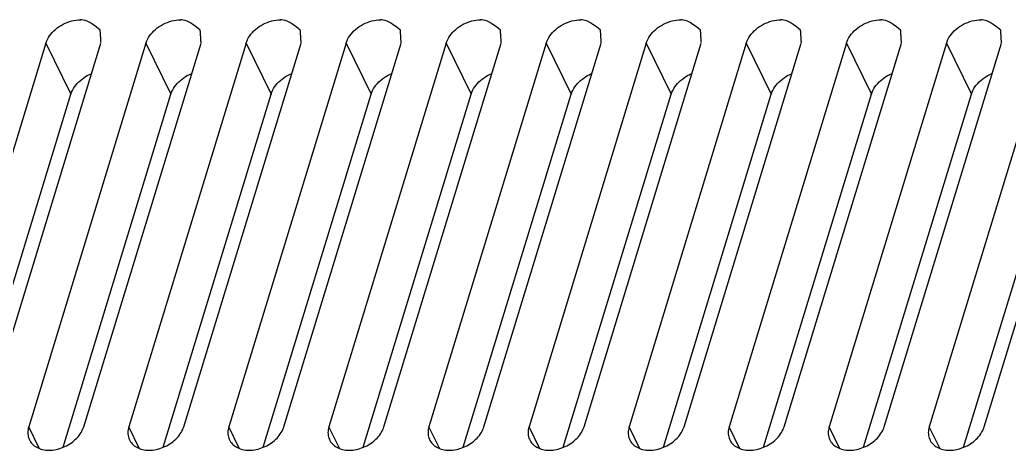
# Model space of a CAD drawing. Header units: millimetres. Extents: x 5016 to 6204, y 3065 to 3485.
# Drawn here: x 6054.44 to 6090.87, y 3173.64 to 3189.49 of the extents above; entities that cross this region are included whole.
import ezdxf

# ---------------------------------------------------------------- set-up
doc = ezdxf.new("R2010")
doc.units = ezdxf.units.MM

msp = doc.modelspace()

# ---------------------------------------------------------------- linework, layer by layer
at = {"color": 7}
for p, q in [((6055.397, 3188.626), (6051.081, 3174.507)), ((6053.107, 3174.507), (6057.423, 3188.626)), ((6059.081, 3188.626), (6054.765, 3174.507)), ((6055.397, 3188.626), (6056.318, 3186.749)), ((6056.791, 3174.507), (6061.108, 3188.626)), ((6062.766, 3188.626), (6058.449, 3174.507)), ((6059.081, 3188.626), (6060.002, 3186.749)), ((6060.475, 3174.507), (6064.792, 3188.626)), ((6066.45, 3188.626), (6062.133, 3174.507)), ((6062.766, 3188.626), (6063.686, 3186.749)), ((6064.16, 3174.507), (6068.476, 3188.626)), ((6070.134, 3188.626), (6065.818, 3174.507)), ((6066.45, 3188.626), (6067.371, 3186.749)), ((6067.844, 3174.507), (6072.16, 3188.626)), ((6073.818, 3188.626), (6069.502, 3174.507)), ((6070.134, 3188.626), (6071.055, 3186.749)), ((6071.528, 3174.507), (6075.845, 3188.626)), ((6077.502, 3188.626), (6073.186, 3174.507)), ((6073.818, 3188.626), (6074.739, 3186.749)), ((6075.212, 3174.507), (6079.529, 3188.626)), ((6081.187, 3188.626), (6076.87, 3174.507)), ((6077.502, 3188.626), (6078.423, 3186.749)), ((6078.897, 3174.507), (6083.213, 3188.626)), ((6084.871, 3188.626), (6080.555, 3174.507)), ((6081.187, 3188.626), (6082.108, 3186.749)), ((6082.581, 3174.507), (6086.897, 3188.626)), ((6088.555, 3188.626), (6084.239, 3174.507)), ((6084.871, 3188.626), (6085.792, 3186.749)), ((6086.265, 3174.507), (6090.582, 3188.626)), ((6092.239, 3188.626), (6087.923, 3174.507)), ((6088.555, 3188.626), (6089.476, 3186.749)), ((6089.949, 3174.507), (6094.266, 3188.626)), ((6052.344, 3173.749), (6056.318, 3186.749)), ((6056.028, 3173.749), (6060.002, 3186.749)), ((6059.712, 3173.749), (6063.686, 3186.749)), ((6063.396, 3173.749), (6067.371, 3186.749)), ((6067.081, 3173.749), (6071.055, 3186.749)), ((6070.765, 3173.749), (6074.739, 3186.749)), ((6074.449, 3173.749), (6078.423, 3186.749)), ((6078.133, 3173.749), (6082.108, 3186.749)), ((6081.818, 3173.749), (6085.792, 3186.749)), ((6085.502, 3173.749), (6089.476, 3186.749)), ((6089.186, 3173.749), (6093.16, 3186.749)), ((6055.151, 3173.721), (6054.765, 3174.507)), ((6058.835, 3173.721), (6058.449, 3174.507)), ((6062.519, 3173.721), (6062.133, 3174.507)), ((6066.203, 3173.721), (6065.818, 3174.507)), ((6069.888, 3173.721), (6069.502, 3174.507)), ((6073.572, 3173.721), (6073.186, 3174.507)), ((6077.256, 3173.721), (6076.87, 3174.507)), ((6080.94, 3173.721), (6080.555, 3174.507)), ((6084.625, 3173.721), (6084.239, 3174.507)), ((6088.309, 3173.721), (6087.923, 3174.507))]:
    msp.add_line(p, q, dxfattribs=at)
for points in [[(6054.765, 3174.507, 0), (6054.75, 3174.453, 0), (6054.74, 3174.399, 0), (6054.733, 3174.345, 0), (6054.731, 3174.292, 0), (6054.733, 3174.24, 0), (6054.739, 3174.189, 0), (6054.749, 3174.139, 0), (6054.763, 3174.09, 0), (6054.781, 3174.044, 0), (6054.803, 3173.999, 0), (6054.829, 3173.956, 0), (6054.858, 3173.915, 0), (6054.892, 3173.876, 0), (6054.928, 3173.84, 0), (6054.968, 3173.807, 0), (6055.012, 3173.777, 0), (6055.058, 3173.749, 0), (6055.107, 3173.724, 0), (6055.159, 3173.703, 0), (6055.213, 3173.684, 0), (6055.27, 3173.669, 0), (6055.328, 3173.657, 0), (6055.389, 3173.649, 0), (6055.45, 3173.644, 0), (6055.513, 3173.642, 0), (6055.578, 3173.644, 0), (6055.643, 3173.649, 0), (6055.708, 3173.657, 0), (6055.774, 3173.669, 0), (6055.84, 3173.684, 0), (6055.905, 3173.703, 0), (6055.97, 3173.724, 0), (6056.034, 3173.749, 0), (6056.098, 3173.777, 0), (6056.16, 3173.807, 0), (6056.22, 3173.84, 0), (6056.279, 3173.876, 0), (6056.336, 3173.915, 0), (6056.39, 3173.956, 0), (6056.442, 3173.999, 0), (6056.492, 3174.044, 0), (6056.538, 3174.09, 0), (6056.582, 3174.139, 0), (6056.623, 3174.189, 0), (6056.66, 3174.24, 0), (6056.694, 3174.292, 0), (6056.724, 3174.345, 0), (6056.75, 3174.399, 0), (6056.773, 3174.453, 0), (6056.791, 3174.507, 0)], [(6058.449, 3174.507, 0), (6058.435, 3174.453, 0), (6058.424, 3174.399, 0), (6058.417, 3174.345, 0), (6058.415, 3174.292, 0), (6058.417, 3174.24, 0), (6058.423, 3174.189, 0), (6058.433, 3174.139, 0), (6058.447, 3174.09, 0), (6058.465, 3174.044, 0), (6058.487, 3173.999, 0), (6058.513, 3173.956, 0), (6058.543, 3173.915, 0), (6058.576, 3173.876, 0), (6058.613, 3173.84, 0), (6058.653, 3173.807, 0), (6058.696, 3173.777, 0), (6058.742, 3173.749, 0), (6058.792, 3173.724, 0), (6058.843, 3173.703, 0), (6058.898, 3173.684, 0), (6058.954, 3173.669, 0), (6059.013, 3173.657, 0), (6059.073, 3173.649, 0), (6059.135, 3173.644, 0), (6059.198, 3173.642, 0), (6059.262, 3173.644, 0), (6059.327, 3173.649, 0), (6059.392, 3173.657, 0), (6059.458, 3173.669, 0), (6059.524, 3173.684, 0), (6059.589, 3173.703, 0), (6059.654, 3173.724, 0), (6059.719, 3173.749, 0), (6059.782, 3173.777, 0), (6059.844, 3173.807, 0), (6059.904, 3173.84, 0), (6059.963, 3173.876, 0), (6060.02, 3173.915, 0), (6060.074, 3173.956, 0), (6060.126, 3173.999, 0), (6060.176, 3174.044, 0), (6060.223, 3174.09, 0), (6060.266, 3174.139, 0), (6060.307, 3174.189, 0), (6060.344, 3174.24, 0), (6060.378, 3174.292, 0), (6060.408, 3174.345, 0), (6060.434, 3174.399, 0), (6060.457, 3174.453, 0), (6060.475, 3174.507, 0)], [(6062.133, 3174.507, 0), (6062.119, 3174.453, 0), (6062.108, 3174.399, 0), (6062.102, 3174.345, 0), (6062.099, 3174.292, 0), (6062.101, 3174.24, 0), (6062.107, 3174.189, 0), (6062.117, 3174.139, 0), (6062.131, 3174.09, 0), (6062.149, 3174.044, 0), (6062.171, 3173.999, 0), (6062.197, 3173.956, 0), (6062.227, 3173.915, 0), (6062.26, 3173.876, 0), (6062.297, 3173.84, 0), (6062.337, 3173.807, 0), (6062.38, 3173.777, 0), (6062.427, 3173.749, 0), (6062.476, 3173.724, 0), (6062.528, 3173.703, 0), (6062.582, 3173.684, 0), (6062.638, 3173.669, 0), (6062.697, 3173.657, 0), (6062.757, 3173.649, 0), (6062.819, 3173.644, 0), (6062.882, 3173.642, 0), (6062.946, 3173.644, 0), (6063.011, 3173.649, 0), (6063.077, 3173.657, 0), (6063.142, 3173.669, 0), (6063.208, 3173.684, 0), (6063.274, 3173.703, 0), (6063.339, 3173.724, 0), (6063.403, 3173.749, 0), (6063.466, 3173.777, 0), (6063.528, 3173.807, 0), (6063.589, 3173.84, 0), (6063.647, 3173.876, 0), (6063.704, 3173.915, 0), (6063.759, 3173.956, 0), (6063.811, 3173.999, 0), (6063.86, 3174.044, 0), (6063.907, 3174.09, 0), (6063.951, 3174.139, 0), (6063.991, 3174.189, 0), (6064.028, 3174.24, 0), (6064.062, 3174.292, 0), (6064.092, 3174.345, 0), (6064.119, 3174.399, 0), (6064.141, 3174.453, 0), (6064.16, 3174.507, 0)], [(6065.818, 3174.507, 0), (6065.803, 3174.453, 0), (6065.792, 3174.399, 0), (6065.786, 3174.345, 0), (6065.784, 3174.292, 0), (6065.786, 3174.24, 0), (6065.791, 3174.189, 0), (6065.801, 3174.139, 0), (6065.816, 3174.09, 0), (6065.834, 3174.044, 0), (6065.856, 3173.999, 0), (6065.882, 3173.956, 0), (6065.911, 3173.915, 0), (6065.944, 3173.876, 0), (6065.981, 3173.84, 0), (6066.021, 3173.807, 0), (6066.065, 3173.777, 0), (6066.111, 3173.749, 0), (6066.16, 3173.724, 0), (6066.212, 3173.703, 0), (6066.266, 3173.684, 0), (6066.323, 3173.669, 0), (6066.381, 3173.657, 0), (6066.441, 3173.649, 0), (6066.503, 3173.644, 0), (6066.566, 3173.642, 0), (6066.63, 3173.644, 0), (6066.695, 3173.649, 0), (6066.761, 3173.657, 0), (6066.827, 3173.669, 0), (6066.892, 3173.684, 0), (6066.958, 3173.703, 0), (6067.023, 3173.724, 0), (6067.087, 3173.749, 0), (6067.15, 3173.777, 0), (6067.212, 3173.807, 0), (6067.273, 3173.84, 0), (6067.332, 3173.876, 0), (6067.388, 3173.915, 0), (6067.443, 3173.956, 0), (6067.495, 3173.999, 0), (6067.545, 3174.044, 0), (6067.591, 3174.09, 0), (6067.635, 3174.139, 0), (6067.675, 3174.189, 0), (6067.713, 3174.24, 0), (6067.746, 3174.292, 0), (6067.776, 3174.345, 0), (6067.803, 3174.399, 0), (6067.825, 3174.453, 0), (6067.844, 3174.507, 0)], [(6069.502, 3174.507, 0), (6069.487, 3174.453, 0), (6069.477, 3174.399, 0), (6069.47, 3174.345, 0), (6069.468, 3174.292, 0), (6069.47, 3174.24, 0), (6069.476, 3174.189, 0), (6069.486, 3174.139, 0), (6069.5, 3174.09, 0), (6069.518, 3174.044, 0), (6069.54, 3173.999, 0), (6069.566, 3173.956, 0), (6069.595, 3173.915, 0), (6069.629, 3173.876, 0), (6069.665, 3173.84, 0), (6069.706, 3173.807, 0), (6069.749, 3173.777, 0), (6069.795, 3173.749, 0), (6069.844, 3173.724, 0), (6069.896, 3173.703, 0), (6069.95, 3173.684, 0), (6070.007, 3173.669, 0), (6070.065, 3173.657, 0), (6070.126, 3173.649, 0), (6070.187, 3173.644, 0), (6070.251, 3173.642, 0), (6070.315, 3173.644, 0), (6070.38, 3173.649, 0), (6070.445, 3173.657, 0), (6070.511, 3173.669, 0), (6070.577, 3173.684, 0), (6070.642, 3173.703, 0), (6070.707, 3173.724, 0), (6070.771, 3173.749, 0), (6070.835, 3173.777, 0), (6070.897, 3173.807, 0), (6070.957, 3173.84, 0), (6071.016, 3173.876, 0), (6071.073, 3173.915, 0), (6071.127, 3173.956, 0), (6071.179, 3173.999, 0), (6071.229, 3174.044, 0), (6071.276, 3174.09, 0), (6071.319, 3174.139, 0), (6071.36, 3174.189, 0), (6071.397, 3174.24, 0), (6071.431, 3174.292, 0), (6071.461, 3174.345, 0), (6071.487, 3174.399, 0), (6071.51, 3174.453, 0), (6071.528, 3174.507, 0)], [(6073.186, 3174.507, 0), (6073.171, 3174.453, 0), (6073.161, 3174.399, 0), (6073.154, 3174.345, 0), (6073.152, 3174.292, 0), (6073.154, 3174.24, 0), (6073.16, 3174.189, 0), (6073.17, 3174.139, 0), (6073.184, 3174.09, 0), (6073.202, 3174.044, 0), (6073.224, 3173.999, 0), (6073.25, 3173.956, 0), (6073.279, 3173.915, 0), (6073.313, 3173.876, 0), (6073.349, 3173.84, 0), (6073.39, 3173.807, 0), (6073.433, 3173.777, 0), (6073.479, 3173.749, 0), (6073.528, 3173.724, 0), (6073.58, 3173.703, 0), (6073.634, 3173.684, 0), (6073.691, 3173.669, 0), (6073.749, 3173.657, 0), (6073.81, 3173.649, 0), (6073.871, 3173.644, 0), (6073.935, 3173.642, 0), (6073.999, 3173.644, 0), (6074.064, 3173.649, 0), (6074.129, 3173.657, 0), (6074.195, 3173.669, 0), (6074.261, 3173.684, 0), (6074.326, 3173.703, 0), (6074.391, 3173.724, 0), (6074.455, 3173.749, 0), (6074.519, 3173.777, 0), (6074.581, 3173.807, 0), (6074.641, 3173.84, 0), (6074.7, 3173.876, 0), (6074.757, 3173.915, 0), (6074.811, 3173.956, 0), (6074.863, 3173.999, 0), (6074.913, 3174.044, 0), (6074.96, 3174.09, 0), (6075.003, 3174.139, 0), (6075.044, 3174.189, 0), (6075.081, 3174.24, 0), (6075.115, 3174.292, 0), (6075.145, 3174.345, 0), (6075.171, 3174.399, 0), (6075.194, 3174.453, 0), (6075.212, 3174.507, 0)], [(6076.87, 3174.507, 0), (6076.856, 3174.453, 0), (6076.845, 3174.399, 0), (6076.839, 3174.345, 0), (6076.836, 3174.292, 0), (6076.838, 3174.24, 0), (6076.844, 3174.189, 0), (6076.854, 3174.139, 0), (6076.868, 3174.09, 0), (6076.886, 3174.044, 0), (6076.908, 3173.999, 0), (6076.934, 3173.956, 0), (6076.964, 3173.915, 0), (6076.997, 3173.876, 0), (6077.034, 3173.84, 0), (6077.074, 3173.807, 0), (6077.117, 3173.777, 0), (6077.163, 3173.749, 0), (6077.213, 3173.724, 0), (6077.264, 3173.703, 0), (6077.319, 3173.684, 0), (6077.375, 3173.669, 0), (6077.434, 3173.657, 0), (6077.494, 3173.649, 0), (6077.556, 3173.644, 0), (6077.619, 3173.642, 0), (6077.683, 3173.644, 0), (6077.748, 3173.649, 0), (6077.813, 3173.657, 0), (6077.879, 3173.669, 0), (6077.945, 3173.684, 0), (6078.01, 3173.703, 0), (6078.075, 3173.724, 0), (6078.14, 3173.749, 0), (6078.203, 3173.777, 0), (6078.265, 3173.807, 0), (6078.325, 3173.84, 0), (6078.384, 3173.876, 0), (6078.441, 3173.915, 0), (6078.495, 3173.956, 0), (6078.548, 3173.999, 0), (6078.597, 3174.044, 0), (6078.644, 3174.09, 0), (6078.687, 3174.139, 0), (6078.728, 3174.189, 0), (6078.765, 3174.24, 0), (6078.799, 3174.292, 0), (6078.829, 3174.345, 0), (6078.855, 3174.399, 0), (6078.878, 3174.453, 0), (6078.897, 3174.507, 0)], [(6080.554, 3174.507, 0), (6080.54, 3174.453, 0), (6080.529, 3174.399, 0), (6080.523, 3174.345, 0), (6080.521, 3174.292, 0), (6080.522, 3174.24, 0), (6080.528, 3174.189, 0), (6080.538, 3174.139, 0), (6080.552, 3174.09, 0), (6080.57, 3174.044, 0), (6080.592, 3173.999, 0), (6080.618, 3173.956, 0), (6080.648, 3173.915, 0), (6080.681, 3173.876, 0), (6080.718, 3173.84, 0), (6080.758, 3173.807, 0), (6080.801, 3173.777, 0), (6080.848, 3173.749, 0), (6080.897, 3173.724, 0), (6080.949, 3173.703, 0), (6081.003, 3173.684, 0), (6081.059, 3173.669, 0), (6081.118, 3173.657, 0), (6081.178, 3173.649, 0), (6081.24, 3173.644, 0), (6081.303, 3173.642, 0), (6081.367, 3173.644, 0), (6081.432, 3173.649, 0), (6081.498, 3173.657, 0), (6081.563, 3173.669, 0), (6081.629, 3173.684, 0), (6081.695, 3173.703, 0), (6081.76, 3173.724, 0), (6081.824, 3173.749, 0), (6081.887, 3173.777, 0), (6081.949, 3173.807, 0), (6082.01, 3173.84, 0), (6082.068, 3173.876, 0), (6082.125, 3173.915, 0), (6082.18, 3173.956, 0), (6082.232, 3173.999, 0), (6082.281, 3174.044, 0), (6082.328, 3174.09, 0), (6082.372, 3174.139, 0), (6082.412, 3174.189, 0), (6082.449, 3174.24, 0), (6082.483, 3174.292, 0), (6082.513, 3174.345, 0), (6082.54, 3174.399, 0), (6082.562, 3174.453, 0), (6082.581, 3174.507, 0)], [(6084.239, 3174.507, 0), (6084.224, 3174.453, 0), (6084.214, 3174.399, 0), (6084.207, 3174.345, 0), (6084.205, 3174.292, 0), (6084.207, 3174.24, 0), (6084.213, 3174.189, 0), (6084.223, 3174.139, 0), (6084.237, 3174.09, 0), (6084.255, 3174.044, 0), (6084.277, 3173.999, 0), (6084.303, 3173.956, 0), (6084.332, 3173.915, 0), (6084.366, 3173.876, 0), (6084.402, 3173.84, 0), (6084.442, 3173.807, 0), (6084.486, 3173.777, 0), (6084.532, 3173.749, 0), (6084.581, 3173.724, 0), (6084.633, 3173.703, 0), (6084.687, 3173.684, 0), (6084.744, 3173.669, 0), (6084.802, 3173.657, 0), (6084.863, 3173.649, 0), (6084.924, 3173.644, 0), (6084.987, 3173.642, 0), (6085.052, 3173.644, 0), (6085.116, 3173.649, 0), (6085.182, 3173.657, 0), (6085.248, 3173.669, 0), (6085.313, 3173.684, 0), (6085.379, 3173.703, 0), (6085.444, 3173.724, 0), (6085.508, 3173.749, 0), (6085.571, 3173.777, 0), (6085.633, 3173.807, 0), (6085.694, 3173.84, 0), (6085.753, 3173.876, 0), (6085.809, 3173.915, 0), (6085.864, 3173.956, 0), (6085.916, 3173.999, 0), (6085.966, 3174.044, 0), (6086.012, 3174.09, 0), (6086.056, 3174.139, 0), (6086.097, 3174.189, 0), (6086.134, 3174.24, 0), (6086.167, 3174.292, 0), (6086.198, 3174.345, 0), (6086.224, 3174.399, 0), (6086.246, 3174.453, 0), (6086.265, 3174.507, 0)], [(6087.923, 3174.507, 0), (6087.908, 3174.453, 0), (6087.898, 3174.399, 0), (6087.891, 3174.345, 0), (6087.889, 3174.292, 0), (6087.891, 3174.24, 0), (6087.897, 3174.189, 0), (6087.907, 3174.139, 0), (6087.921, 3174.09, 0), (6087.939, 3174.044, 0), (6087.961, 3173.999, 0), (6087.987, 3173.956, 0), (6088.017, 3173.915, 0), (6088.05, 3173.876, 0), (6088.087, 3173.84, 0), (6088.127, 3173.807, 0), (6088.17, 3173.777, 0), (6088.216, 3173.749, 0), (6088.265, 3173.724, 0), (6088.317, 3173.703, 0), (6088.372, 3173.684, 0), (6088.428, 3173.669, 0), (6088.487, 3173.657, 0), (6088.547, 3173.649, 0), (6088.609, 3173.644, 0), (6088.672, 3173.642, 0), (6088.736, 3173.644, 0), (6088.801, 3173.649, 0), (6088.866, 3173.657, 0), (6088.932, 3173.669, 0), (6088.998, 3173.684, 0), (6089.063, 3173.703, 0), (6089.128, 3173.724, 0), (6089.192, 3173.749, 0), (6089.256, 3173.777, 0), (6089.318, 3173.807, 0), (6089.378, 3173.84, 0), (6089.437, 3173.876, 0), (6089.494, 3173.915, 0), (6089.548, 3173.956, 0), (6089.6, 3173.999, 0), (6089.65, 3174.044, 0), (6089.697, 3174.09, 0), (6089.74, 3174.139, 0), (6089.781, 3174.189, 0), (6089.818, 3174.24, 0), (6089.852, 3174.292, 0), (6089.882, 3174.345, 0), (6089.908, 3174.399, 0), (6089.931, 3174.453, 0), (6089.949, 3174.507, 0)]]:
    msp.add_polyline3d(points, dxfattribs=at)
for points, knots in [([(6055.395, 3188.618), (6055.428, 3188.73), (6055.524, 3188.912), (6055.744, 3189.15), (6056.024, 3189.338), (6056.34, 3189.46), (6056.561, 3189.492), (6056.678, 3189.491)], [0, 0, 0, 0, 0.184763, 0.382744, 0.589758, 0.797907, 1, 1, 1, 1]), ([(6059.079, 3188.618), (6059.113, 3188.73), (6059.208, 3188.912), (6059.428, 3189.15), (6059.708, 3189.338), (6060.025, 3189.46), (6060.245, 3189.492), (6060.362, 3189.491)], [0, 0, 0, 0, 0.184763, 0.382744, 0.589758, 0.797907, 1, 1, 1, 1]), ([(6062.763, 3188.618), (6062.797, 3188.73), (6062.892, 3188.912), (6063.113, 3189.15), (6063.392, 3189.338), (6063.709, 3189.46), (6063.93, 3189.492), (6064.047, 3189.491)], [0, 0, 0, 0, 0.184763, 0.382744, 0.589758, 0.797907, 1, 1, 1, 1]), ([(6066.447, 3188.618), (6066.481, 3188.73), (6066.576, 3188.912), (6066.797, 3189.15), (6067.077, 3189.338), (6067.393, 3189.46), (6067.614, 3189.492), (6067.731, 3189.491)], [0, 0, 0, 0, 0.184763, 0.382744, 0.589758, 0.797907, 1, 1, 1, 1]), ([(6070.132, 3188.618), (6070.165, 3188.73), (6070.261, 3188.912), (6070.481, 3189.15), (6070.761, 3189.338), (6071.077, 3189.46), (6071.298, 3189.492), (6071.415, 3189.491)], [0, 0, 0, 0, 0.184763, 0.382744, 0.589758, 0.797907, 1, 1, 1, 1]), ([(6073.816, 3188.618), (6073.85, 3188.73), (6073.945, 3188.912), (6074.165, 3189.15), (6074.445, 3189.338), (6074.762, 3189.46), (6074.982, 3189.492), (6075.099, 3189.491)], [0, 0, 0, 0, 0.184763, 0.382744, 0.589758, 0.797907, 1, 1, 1, 1]), ([(6077.5, 3188.618), (6077.534, 3188.73), (6077.629, 3188.912), (6077.85, 3189.15), (6078.129, 3189.338), (6078.446, 3189.46), (6078.667, 3189.492), (6078.783, 3189.491)], [0, 0, 0, 0, 0.184763, 0.382744, 0.589758, 0.797907, 1, 1, 1, 1]), ([(6081.184, 3188.618), (6081.218, 3188.73), (6081.313, 3188.912), (6081.534, 3189.15), (6081.814, 3189.338), (6082.13, 3189.46), (6082.351, 3189.492), (6082.468, 3189.491)], [0, 0, 0, 0, 0.184763, 0.382744, 0.589758, 0.797907, 1, 1, 1, 1]), ([(6084.869, 3188.618), (6084.902, 3188.73), (6084.998, 3188.912), (6085.218, 3189.15), (6085.498, 3189.338), (6085.814, 3189.46), (6086.035, 3189.492), (6086.152, 3189.491)], [0, 0, 0, 0, 0.184763, 0.382744, 0.589758, 0.797907, 1, 1, 1, 1]), ([(6088.553, 3188.618), (6088.587, 3188.73), (6088.682, 3188.912), (6088.902, 3189.15), (6089.182, 3189.338), (6089.498, 3189.46), (6089.719, 3189.492), (6089.836, 3189.491)], [0, 0, 0, 0, 0.184763, 0.382744, 0.589758, 0.797907, 1, 1, 1, 1]), ([(6056.315, 3186.741), (6056.349, 3186.853), (6056.443, 3187.033), (6056.663, 3187.272), (6056.875, 3187.416), (6056.981, 3187.466), (6057.088, 3187.513)], [0, 0, 0, 0, 0.270182, 0.564851, 0.874481, 1, 1, 1, 1]), ([(6060, 3186.741), (6060.034, 3186.853), (6060.127, 3187.033), (6060.347, 3187.272), (6060.559, 3187.416), (6060.665, 3187.466), (6060.772, 3187.513)], [0, 0, 0, 0, 0.270182, 0.564851, 0.874481, 1, 1, 1, 1]), ([(6063.684, 3186.741), (6063.718, 3186.853), (6063.811, 3187.033), (6064.031, 3187.272), (6064.244, 3187.416), (6064.35, 3187.466), (6064.456, 3187.513)], [0, 0, 0, 0, 0.270182, 0.564851, 0.874481, 1, 1, 1, 1]), ([(6067.368, 3186.741), (6067.402, 3186.853), (6067.496, 3187.033), (6067.715, 3187.272), (6067.928, 3187.416), (6068.034, 3187.466), (6068.141, 3187.513)], [0, 0, 0, 0, 0.270182, 0.564851, 0.874481, 1, 1, 1, 1]), ([(6071.052, 3186.741), (6071.086, 3186.853), (6071.18, 3187.033), (6071.4, 3187.272), (6071.612, 3187.416), (6071.718, 3187.466), (6071.825, 3187.513)], [0, 0, 0, 0, 0.270182, 0.564851, 0.874481, 1, 1, 1, 1]), ([(6074.737, 3186.741), (6074.771, 3186.853), (6074.864, 3187.033), (6075.084, 3187.272), (6075.296, 3187.416), (6075.402, 3187.466), (6075.509, 3187.513)], [0, 0, 0, 0, 0.270182, 0.564851, 0.874481, 1, 1, 1, 1]), ([(6078.421, 3186.741), (6078.455, 3186.853), (6078.548, 3187.033), (6078.768, 3187.272), (6078.981, 3187.416), (6079.086, 3187.466), (6079.193, 3187.513)], [0, 0, 0, 0, 0.270182, 0.564851, 0.874481, 1, 1, 1, 1]), ([(6082.105, 3186.741), (6082.139, 3186.853), (6082.233, 3187.033), (6082.452, 3187.272), (6082.665, 3187.416), (6082.771, 3187.466), (6082.878, 3187.513)], [0, 0, 0, 0, 0.270182, 0.564851, 0.874481, 1, 1, 1, 1]), ([(6085.789, 3186.741), (6085.823, 3186.853), (6085.917, 3187.033), (6086.137, 3187.272), (6086.349, 3187.416), (6086.455, 3187.466), (6086.562, 3187.513)], [0, 0, 0, 0, 0.270182, 0.564851, 0.874481, 1, 1, 1, 1]), ([(6089.474, 3186.741), (6089.508, 3186.853), (6089.601, 3187.033), (6089.821, 3187.272), (6090.033, 3187.416), (6090.139, 3187.466), (6090.246, 3187.513)], [0, 0, 0, 0, 0.270182, 0.564851, 0.874481, 1, 1, 1, 1])]:
    msp.add_open_spline(points, degree=3, knots=knots, dxfattribs=at)
for points, degree in [([(6057.397, 3189.113), (6056.97, 3189.467), (6056.784, 3189.491), (6056.667, 3189.491)], 3), ([(6061.081, 3189.113), (6060.654, 3189.467), (6060.468, 3189.491), (6060.351, 3189.491)], 3), ([(6064.765, 3189.113), (6064.338, 3189.467), (6064.152, 3189.491), (6064.035, 3189.491)], 3), ([(6068.449, 3189.113), (6068.022, 3189.467), (6067.836, 3189.491), (6067.719, 3189.491)], 3), ([(6072.134, 3189.113), (6071.707, 3189.467), (6071.521, 3189.491), (6071.404, 3189.491)], 3), ([(6075.818, 3189.113), (6075.391, 3189.467), (6075.205, 3189.491), (6075.088, 3189.491)], 3), ([(6079.502, 3189.113), (6079.075, 3189.467), (6078.889, 3189.491), (6078.772, 3189.491)], 3), ([(6083.186, 3189.113), (6082.759, 3189.467), (6082.573, 3189.491), (6082.456, 3189.491)], 3), ([(6086.871, 3189.113), (6086.444, 3189.467), (6086.258, 3189.491), (6086.141, 3189.491)], 3), ([(6090.555, 3189.113), (6090.128, 3189.467), (6089.942, 3189.491), (6089.825, 3189.491)], 3), ([(6057.427, 3188.639), (6057.397, 3189.113)], 1), ([(6061.111, 3188.639), (6061.081, 3189.113)], 1), ([(6064.795, 3188.639), (6064.765, 3189.113)], 1), ([(6068.48, 3188.639), (6068.449, 3189.113)], 1), ([(6072.164, 3188.639), (6072.134, 3189.113)], 1), ([(6075.848, 3188.639), (6075.818, 3189.113)], 1), ([(6079.532, 3188.639), (6079.502, 3189.113)], 1), ([(6083.217, 3188.639), (6083.186, 3189.113)], 1), ([(6086.901, 3188.639), (6086.871, 3189.113)], 1), ([(6090.585, 3188.639), (6090.555, 3189.113)], 1)]:
    msp.add_open_spline(points, degree=degree, dxfattribs=at)

doc.saveas('drawing.dxf')
